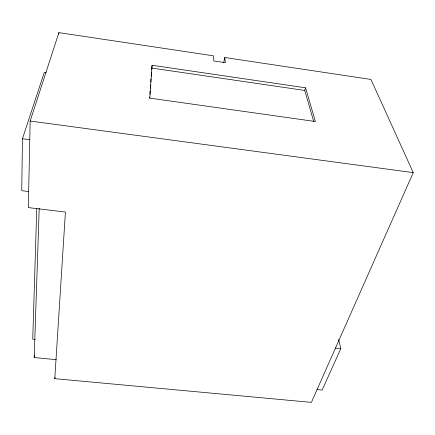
<?xml version="1.0" encoding="UTF-8"?>
<svg xmlns="http://www.w3.org/2000/svg" width="435" height="435" viewBox="0 0 435 435"><rect width="100%" height="100%" fill="white"/><g stroke="black" fill="none" stroke-linecap="round" stroke-linejoin="round"><path stroke-width="0.65" d="M46.143 72.743L44.256 72.476L22.446 138.727L21.75 190.699L28.666 191.552M224.759 57.507L225.341 62.683L213.824 60.965L213.395 55.8L58.904 32.625L30.162 121.033L28.329 207.593L65.424 212.057L54.783 378.667L311.4 402.375L413.25 172.624L370.946 79.436L224.759 57.507L223.65 62.803M36.774 208.294L32.739 339.164L35.333 339.42M56.256 359.663L34.191 357.554L39.21 208.245M58.839 33.979L58.904 32.625M152.098 65.266L149.814 98.131L315.391 121.517L305.533 87.799L152.098 65.266L151.614 69.399M149.591 98.353L149.683 97.005M149.874 94.313L150.108 90.948M150.298 88.256L150.532 84.885M150.717 82.193L150.956 78.827M151.141 76.136L151.423 72.096M54.783 378.667L55.006 377.373M34.191 357.554L34.604 355.569M313.76 121.686L304.745 90.453L305.533 87.799M338.653 339.43L340.801 348.658L322.134 390.054L317.071 389.575M335.456 348.109L340.801 348.658M22.446 138.727L29.765 139.689M30.162 121.033L413.25 172.624M151.706 68.056L304.745 90.453"/></g></svg>
